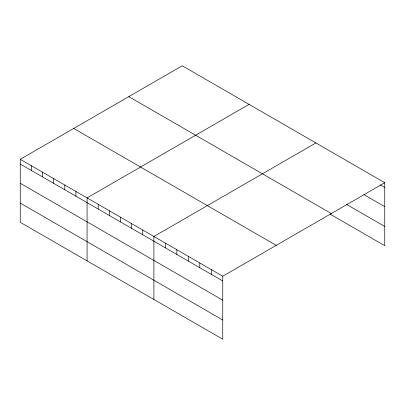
<?xml version="1.0" encoding="UTF-8"?>
<svg xmlns="http://www.w3.org/2000/svg" width="405" height="405" viewBox="0 0 405 405"><rect width="100%" height="100%" fill="white"/><g stroke="black" fill="none" stroke-linecap="round" stroke-linejoin="round"><path stroke-width="0.61" d="M20.25 159.312L222.755 276.225L222.755 339.218L20.25 222.304L20.25 159.312L182.245 65.782L384.75 182.695L384.75 245.688L330.105 214.144M249.075 104.363L87.075 197.893L87.075 260.886M315.9 142.945L153.9 236.474L153.9 299.467M222.755 276.225L384.75 182.695M380.376 184.913L384.75 187.439M363.984 194.673L384.75 206.661M346.498 204.383L384.75 226.466M128.79 96.648L331.29 213.562M73.71 128.446L276.21 245.359M20.25 164.05L222.755 280.964M20.25 183.273L222.755 300.191M20.25 203.082L222.755 319.996M211.278 269.598L211.278 274.342M199.802 262.972L199.802 267.715M188.325 256.35L188.325 261.088M176.853 249.723L176.853 254.467M165.377 243.096L165.377 247.84M142.762 230.045L142.762 234.784M131.625 223.611L131.625 228.354M120.487 217.181L120.487 221.925M109.35 210.752L109.35 215.495M98.212 204.322L98.212 209.066M75.938 191.464L75.938 196.202M64.8 185.029L64.8 189.773M53.662 178.6L53.662 183.344M42.525 172.171L42.525 176.914M31.387 165.741L31.387 170.48"/></g></svg>
